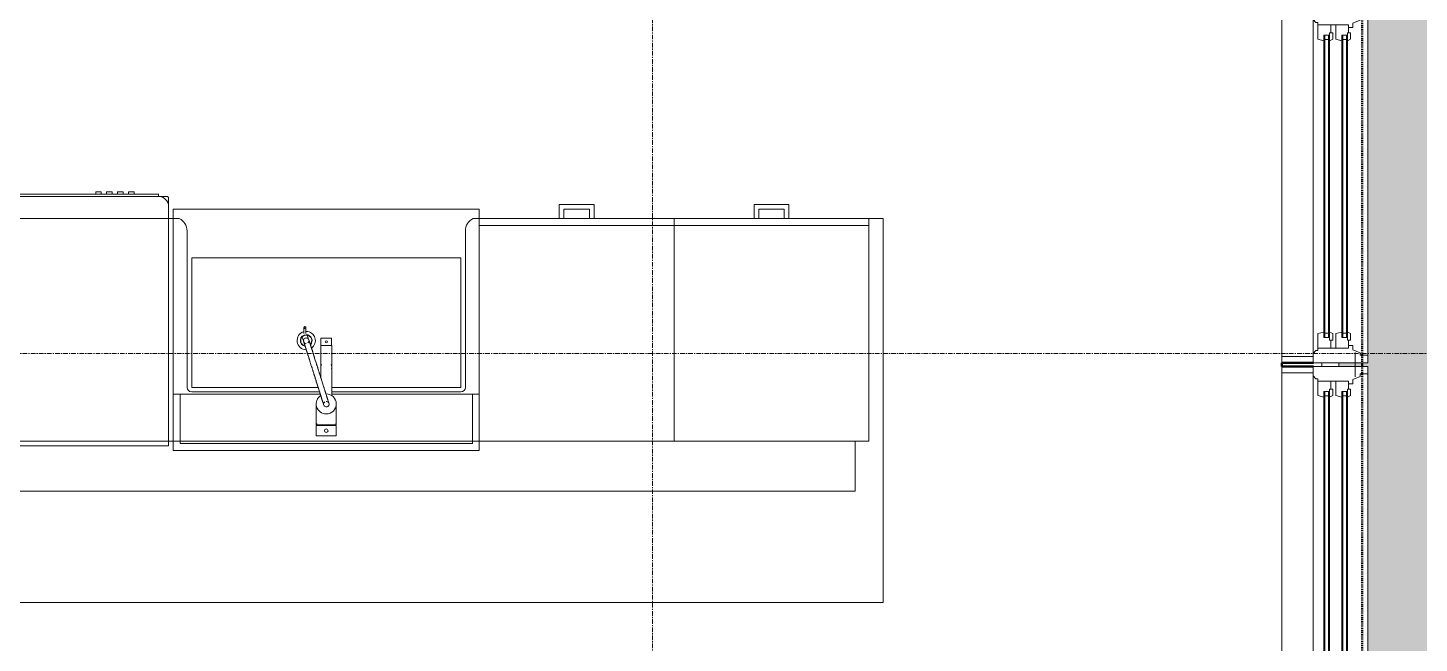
# Model space of a CAD drawing. Header units: inches. Extents: x -4235 to -464, y 9706 to 12425.
# Drawn here: x -2240.6 to -2090.7, y 10136 to 10202.3 of the extents above; entities that cross this region are included whole.
import ezdxf

# ---------------------------------------------------------------- set-up
doc = ezdxf.new("R2010")
doc.units = ezdxf.units.IN
doc.header["$MEASUREMENT"] = 0
doc.linetypes.add('Dash 1_16_', pattern=[0.125, 0.0625, -0.0625])
doc.linetypes.add('Grid Line 1_2_', pattern=[0.875, 0.5, -0.125, 0.125, -0.125])
for name, color, linetype, lineweight in [('0-1', 7, 'Continuous', 5), ('0-2', 10, 'Continuous', 9), ('A-FLOR-PATT-1', 9, 'Continuous', 9), ('A-GLAZ-1', 151, 'Continuous', 9), ('A-GLAZ-2', 151, 'Continuous', 20), ('A-WALL-3', 10, 'Continuous', 9), ('A-WALL-4', 254, 'Continuous', 9), ('A-WALL-5', 7, 'Continuous', 9), ('A-WALL-6', 113, 'Continuous', 9), ('A-WALL-7', 113, 'Continuous', 50), ('C-PROP-LINE-1', 91, 'Dash 1_16_', 50), ('P-SANR-FIXT-1', 7, 'Continuous', 9), ('P-SANR-FIXT-2', 254, 'Continuous', 9), ('Q-CASE-1', 254, 'Continuous', 9), ('Q-CASE-2', 7, 'Continuous', 9), ('Q-CASE-3', 10, 'Continuous', 9), ('Q-SPCQ-1', 7, 'Continuous', 9), ('Q-SPCQ-2', 10, 'Continuous', 9), ('Q-SPCQ-3', 254, 'Continuous', 9), ('S-GRID-1', 1, 'Grid Line 1_2_', 9)]:
    doc.layers.add(name, color=color, linetype=linetype, lineweight=lineweight)

# ---------------------------------------------------------------- blocks, each defined once
blk = doc.blocks.new('Dishwasher_15404 - 34_ counter-V62-BACKGROUND - 1ST FLOOR')
at = {"layer": 'Q-SPCQ-1'}
for p, q in [((26.68, 0), (24.5, 0)), ((26.87, -22.93), (26.87, -0.2)), ((27.12, -1.09), (26.87, -1.09)), ((27.12, -1.09), (27.12, -22.91)), ((27.37, -4.82), (27.12, -4.82)), ((27.37, -4.82), (27.37, -5.81)), ((27.37, -5.81), (27.37, -6.79)), ((27.12, -6.79), (27.37, -6.79)), ((27.37, -16.15), (27.12, -16.15)), ((27.37, -16.15), (27.37, -16.74)), ((27.12, -16.74), (27.37, -16.74)), ((27.37, -17.33), (27.12, -17.33)), ((27.12, -17.92), (27.37, -17.92)), ((27.37, -17.33), (27.37, -17.92)), ((27.37, -18.51), (27.12, -18.51)), ((27.12, -19.1), (27.37, -19.1)), ((27.37, -18.51), (27.37, -19.1)), ((27.37, -19.69), (27.12, -19.69)), ((27.12, -20.28), (27.37, -20.28)), ((27.37, -19.69), (27.37, -20.28)), ((27.12, -22.91), (26.87, -22.91)), ((26.87, -23.8), (26.87, -22.93)), ((24.5, -24), (25.8, -24)), ((25.8, -24), (26.68, -24))]:
    blk.add_line(p, q, dxfattribs=at)
for centre, radius, start, end in [((26.68, -0.2), 0.197, 360, 90), ((26.68, -0.2), 0.197, 15, 90), ((25.8, -22.93), 1.07, 270, 0), ((26.68, -23.8), 0.197, 270, 0)]:
    blk.add_arc(centre, radius, start, end, dxfattribs=at)
at = {"layer": 'Q-SPCQ-2'}
for p, q in [((0.5, 0), (0, 0)), ((0, 0), (0, -24)), ((0, -24), (0.5, -24))]:
    blk.add_line(p, q, dxfattribs=at)
at = {"layer": 'Q-SPCQ-3'}
for p, q in [((24.5, 0), (0.5, 0)), ((0.5, -24), (24.5, -24))]:
    blk.add_line(p, q, dxfattribs=at)
blk = doc.blocks.new('Vanity Cabinet-Double Door - 33_-V46-BACKGROUND - 1ST FLOOR')
at = {"layer": 'Q-CASE-1'}
for p, q in [((-15.76, 6.05), (-15.76, 1)), ((-15.76, 6.05), (-15.76, 1)), ((-15.01, 6.01), (-15.01, 1)), ((16.49, 1), (16.49, 6.05)), ((17.24, 1), (17.24, 6.03)), ((17.24, 1), (17.24, 6.03))]:
    blk.add_line(p, q, dxfattribs=at)
at = {"layer": 'Q-CASE-3'}
for p, q in [((-15.76, 1), (-15.76, 0)), ((-15.76, 1), (-15.76, 0)), ((-15.01, 1), (-15.01, 0.75)), ((-15.01, 0.75), (16.49, 0.75)), ((16.49, 0.75), (16.49, 1)), ((17.24, 0), (17.24, 1)), ((17.24, 0), (17.24, 1)), ((-15.76, 0), (17.24, 0)), ((-15.76, 0), (17.24, 0))]:
    blk.add_line(p, q, dxfattribs=at)
blk = doc.blocks.new('Base Cabinet 3 Drawer 230 - Base Cabinet 3 Drawer 230 21_-V63-BACKGROUND - 1ST FLOOR')
at = {"layer": 'Q-CASE-1'}
for p, q in [((-9.76, -23.25), (-9.76, 0)), ((-9.76, 0), (2.1, 0)), ((2.13, 0), (11.24, 0)), ((11.24, 0), (11.24, -23.25)), ((-9.76, -23.25), (-9.76, -24)), ((11.24, -23.25), (-9.76, -23.25)), ((11.24, -24), (11.24, -23.25)), ((-9.76, -24), (11.24, -24)), ((-1.14, -24), (-0.64, -24)), ((2.61, -24), (2.11, -24))]:
    blk.add_line(p, q, dxfattribs=at)
at = {"layer": 'Q-CASE-2'}
for p, q in [((-1.14, -24), (-1.14, -25.5)), ((-0.64, -25), (-0.64, -24)), ((2.11, -25), (-0.64, -25)), ((2.11, -24), (2.11, -25)), ((2.61, -25.5), (2.61, -24)), ((-1.14, -25.5), (2.61, -25.5))]:
    blk.add_line(p, q, dxfattribs=at)
at = {"layer": 'Q-CASE-3'}
for p, q in [((-1.14, -24), (-0.64, -24)), ((-1.14, -24), (-0.64, -24)), ((2.61, -24), (2.13, -24)), ((2.61, -24), (2.13, -24))]:
    blk.add_line(p, q, dxfattribs=at)
blk = doc.blocks.new('Base Cabinet 3 Drawer 230 - Base Cabinet 3 Drawer 230 21_-V48-BACKGROUND - 1ST FLOOR')
at = {"layer": 'Q-CASE-1'}
for p, q in [((-9.76, -23.25), (-9.76, 0)), ((-9.76, 0), (11.24, 0)), ((11.24, 0), (11.24, -23.25)), ((-9.76, -23.25), (-9.76, -24)), ((11.24, -23.25), (-9.76, -23.25)), ((11.24, -24), (11.24, -23.25)), ((-9.76, -24), (11.24, -24)), ((-1.14, -24), (-0.64, -24)), ((2.61, -24), (2.11, -24))]:
    blk.add_line(p, q, dxfattribs=at)
at = {"layer": 'Q-CASE-2'}
for p, q in [((-1.14, -24), (-1.14, -25.5)), ((-0.64, -25), (-0.64, -24)), ((2.11, -25), (-0.64, -25)), ((2.11, -24), (2.11, -25)), ((2.61, -25.5), (2.61, -24)), ((-1.14, -25.5), (2.61, -25.5))]:
    blk.add_line(p, q, dxfattribs=at)
at = {"layer": 'Q-CASE-3'}
for p, q in [((-1.14, -24), (-0.64, -24)), ((-1.14, -24), (-0.64, -24)), ((2.61, -24), (2.11, -24)), ((2.61, -24), (2.11, -24))]:
    blk.add_line(p, q, dxfattribs=at)
blk = doc.blocks.new('kitchen_faucet_14143 - kitchen_faucet_14143-V64-BACKGROUND - 1ST FLOOR')
at = {"layer": 'P-SANR-FIXT-1'}
for p, q in [((-6.3, 0.57), (-7.09, 0.57)), ((-7.09, -0.57), (-7.09, 0.57)), ((-0.9, 0.59), (-6.3, 0.59)), ((-6.3, 0.51), (-6.3, 0.59)), ((-6.3, 0.42), (-6.3, 0.5)), ((-6.3, 0.3), (-6.3, 0.4)), ((-6.3, 0.29), (-6.3, 0.15)), ((-6.3, 0.15), (-6.3, 0.29)), ((-6.3, 0.15), (-6.3, -0.15)), ((-6.3, -0.15), (-6.3, 0.15)), ((-3.97, 0.59), (-4.89, 0.59)), ((2.26, 1.08), (0, 1.08)), ((2.34, 1.02), (2.1, 1.02)), ((2.26, 1.08), (2.26, -1.08)), ((3.44, 1.08), (2.34, 1.08)), ((2.34, -1.08), (2.34, 1.08)), ((3.44, 1.08), (3.44, -1.08)), ((-7.09, -0.57), (-6.3, -0.57)), ((-6.3, -0.15), (-6.3, -0.29)), ((-6.3, -0.29), (-6.3, -0.15)), ((-6.3, -0.4), (-6.3, -0.3)), ((-6.3, -0.5), (-6.3, -0.42)), ((-6.3, -0.59), (-6.3, -0.57)), ((-6.3, -0.59), (-2.83, -0.59)), ((-4.89, -0.59), (-3.97, -0.59)), ((-0.94, -0.59), (-0.9, -0.59)), ((0, -1.08), (2.26, -1.08)), ((2.1, -1.02), (2.34, -1.02)), ((2.34, -1.08), (3.44, -1.08)), ((-7.58, -2.2), (-8.24, -2.2)), ((-8.24, -2.4), (-7.58, -2.4)), ((-7.41, -2.04), (-6.99, -1.91)), ((-6.81, -2.46), (-7.23, -2.59)), ((-6.83, -2.43), (-6.81, -2.46))]:
    blk.add_line(p, q, dxfattribs=at)
at = {"layer": 'P-SANR-FIXT-1', "flags": 128}
for points in [[(-0.06, 0.29), (-0.07, 0.29), (-0.07, 0.29), (-0.07, 0.29), (-0.07, 0.29), (-0.07, 0.29), (-0.08, 0.28), (-0.08, 0.28), (-0.09, 0.28), (-0.1, 0.28), (-0.1, 0.28), (-0.11, 0.27), (-0.26, 0.23), (-0.28, 0.22), (-0.3, 0.22), (-0.46, 0.16), (-0.49, 0.16), (-0.51, 0.15), (-0.54, 0.14), (-0.57, 0.13), (-0.6, 0.12), (-0.63, 0.11), (-0.66, 0.1), (-0.69, 0.09), (-0.72, 0.08), (-0.75, 0.07), (-0.78, 0.06), (-0.82, 0.05), (-0.85, 0.04), (-0.89, 0.03), (-0.92, 0.02), (-0.96, 0.01), (-1, 0), (-1.04, -0.02), (-1.07, -0.03), (-1.11, -0.04), (-1.15, -0.05), (-1.2, -0.07), (-1.24, -0.08), (-1.28, -0.09), (-1.32, -0.11), (-1.37, -0.12), (-1.41, -0.14), (-1.46, -0.15), (-1.5, -0.16), (-1.55, -0.18), (-1.6, -0.19), (-1.65, -0.21), (-1.69, -0.23), (-1.74, -0.24), (-1.79, -0.26), (-2.49, -0.48), (-2.55, -0.5), (-2.61, -0.51), (-2.67, -0.53), (-2.72, -0.55), (-2.78, -0.57), (-2.84, -0.59), (-2.9, -0.61), (-2.96, -0.62), (-3.02, -0.64), (-3.08, -0.66), (-3.14, -0.68), (-3.19, -0.7), (-3.25, -0.72), (-3.31, -0.74), (-3.37, -0.76), (-3.43, -0.77), (-3.49, -0.79), (-3.55, -0.81), (-3.61, -0.83), (-3.67, -0.85), (-3.73, -0.87), (-3.79, -0.89), (-3.85, -0.91), (-3.91, -0.92), (-3.97, -0.94), (-4.03, -0.96), (-4.09, -0.98), (-4.15, -1), (-4.21, -1.02), (-4.26, -1.04), (-4.32, -1.05), (-4.94, -1.25), (-4.99, -1.27), (-5.04, -1.28), (-5.09, -1.3), (-5.15, -1.31), (-5.2, -1.33), (-5.44, -1.41), (-5.48, -1.42), (-5.53, -1.43), (-5.57, -1.45), (-5.62, -1.46), (-5.66, -1.48), (-5.7, -1.49), (-5.75, -1.5), (-5.79, -1.52), (-5.83, -1.53), (-5.87, -1.54), (-5.91, -1.56), (-5.95, -1.57), (-5.99, -1.58), (-6.02, -1.59), (-6.06, -1.6), (-6.1, -1.61), (-6.13, -1.63), (-6.17, -1.64), (-6.2, -1.65), (-6.23, -1.66), (-6.26, -1.67), (-6.3, -1.68), (-6.33, -1.69), (-6.36, -1.7), (-6.38, -1.71), (-6.41, -1.71), (-6.44, -1.72), (-6.47, -1.73), (-6.49, -1.74), (-6.52, -1.75), (-6.54, -1.76), (-6.57, -1.76), (-6.59, -1.77)], [(0.27, 0.18), (0.21, 0.23), (0.15, 0.28), (0.08, 0.3), (0, 0.3), (-0.08, 0.28), (-0.15, 0.25), (-0.2, 0.2), (-0.24, 0.13), (-0.27, 0.06), (-0.27, -0.02)], [(-0.22, -0.16), (-0.17, -0.22), (-0.1, -0.26), (-0.03, -0.28), (0.05, -0.29), (0.13, -0.27), (0.19, -0.23), (0.25, -0.18), (0.29, -0.12), (0.31, -0.04), (0.32, 0.03), (0.3, 0.11), (0.27, 0.18)], [(0.11, -0.27), (0.11, -0.27), (0.11, -0.27), (0.11, -0.28), (0.11, -0.28), (0.1, -0.28), (0.1, -0.28), (0.09, -0.28), (0.09, -0.28), (0.08, -0.28), (0.07, -0.29), (0.06, -0.29), (-0.08, -0.34), (-0.1, -0.34), (-0.12, -0.35), (-0.14, -0.35), (-0.16, -0.36), (-0.18, -0.37), (-0.2, -0.37), (-0.23, -0.38), (-0.25, -0.39), (-0.27, -0.4), (-0.3, -0.4), (-0.32, -0.41), (-0.35, -0.42), (-0.38, -0.43), (-0.41, -0.44), (-0.44, -0.45), (-0.46, -0.46), (-0.5, -0.47), (-0.53, -0.48), (-0.56, -0.49), (-0.59, -0.5), (-0.62, -0.51), (-0.66, -0.52), (-0.69, -0.53), (-0.73, -0.54), (-0.77, -0.55), (-0.8, -0.56), (-0.84, -0.58), (-0.88, -0.59), (-0.92, -0.6), (-0.96, -0.61), (-1, -0.63), (-1.04, -0.64), (-1.08, -0.65), (-1.13, -0.67), (-1.17, -0.68), (-1.22, -0.69), (-1.26, -0.71), (-1.31, -0.72), (-1.35, -0.74), (-1.4, -0.75), (-1.45, -0.77), (-1.5, -0.78), (-1.54, -0.8), (-1.59, -0.81), (-1.64, -0.83), (-1.69, -0.84), (-1.75, -0.86), (-1.8, -0.88), (-1.85, -0.89), (-1.9, -0.91), (-1.96, -0.93), (-2.01, -0.94), (-2.06, -0.96), (-2.12, -0.98), (-2.18, -1), (-2.23, -1.01), (-2.29, -1.03), (-2.34, -1.05), (-2.4, -1.07), (-2.46, -1.09), (-2.52, -1.1), (-2.57, -1.12), (-2.63, -1.14), (-2.69, -1.16), (-2.75, -1.18), (-2.81, -1.2), (-2.87, -1.21), (-2.93, -1.23), (-2.99, -1.25), (-3.05, -1.27), (-3.1, -1.29), (-3.16, -1.31), (-3.22, -1.33), (-3.28, -1.35), (-3.34, -1.37), (-3.4, -1.38), (-3.46, -1.4), (-3.52, -1.42), (-3.58, -1.44), (-3.64, -1.46), (-3.7, -1.48), (-3.76, -1.5), (-3.82, -1.52), (-3.88, -1.53), (-3.94, -1.55), (-4, -1.57), (-4.05, -1.59), (-4.11, -1.61), (-4.74, -1.8), (-4.79, -1.82), (-4.84, -1.84), (-4.89, -1.85), (-4.94, -1.87), (-4.99, -1.89), (-5.22, -1.96), (-5.27, -1.97), (-5.32, -1.99), (-5.36, -2), (-5.41, -2.02), (-5.45, -2.03), (-5.49, -2.04), (-5.54, -2.06), (-5.58, -2.07), (-5.62, -2.08), (-5.66, -2.1), (-5.7, -2.11), (-5.74, -2.12), (-5.78, -2.13), (-5.82, -2.15), (-5.85, -2.16), (-5.89, -2.17), (-5.93, -2.18), (-5.96, -2.19), (-6, -2.2), (-6.03, -2.21), (-6.06, -2.22), (-6.09, -2.23), (-6.13, -2.24), (-6.16, -2.25), (-6.19, -2.26), (-6.21, -2.27), (-6.24, -2.28), (-6.27, -2.29), (-6.3, -2.3), (-6.32, -2.3), (-6.35, -2.31), (-6.37, -2.32), (-6.39, -2.33), (-6.42, -2.33), (-6.44, -2.34), (-6.46, -2.35), (-6.48, -2.35), (-6.5, -2.36), (-6.52, -2.37), (-6.54, -2.37), (-6.55, -2.38), (-6.57, -2.38), (-6.59, -2.39), (-6.6, -2.39), (-6.61, -2.4), (-6.63, -2.4), (-6.64, -2.41), (-6.65, -2.41), (-6.66, -2.41), (-6.67, -2.42), (-6.68, -2.42), (-6.69, -2.42), (-6.7, -2.42), (-6.7, -2.43), (-6.71, -2.43), (-6.72, -2.43), (-6.72, -2.43), (-6.72, -2.43), (-6.73, -2.43), (-6.73, -2.43), (-6.73, -2.43), (-6.73, -2.43)], [(-6.59, -1.97), (-6.61, -1.94), (-6.67, -1.9), (-6.74, -1.87), (-6.82, -1.86), (-6.9, -1.87), (-6.97, -1.9), (-7.03, -1.94), (-7.08, -2), (-7.1, -2.08), (-7.11, -2.15)], [(-7.11, -2.15), (-7.1, -2.23), (-7.08, -2.3), (-7.03, -2.36), (-6.97, -2.41), (-6.9, -2.44), (-6.82, -2.45), (-6.74, -2.44), (-6.67, -2.41), (-6.61, -2.36), (-6.56, -2.3), (-6.53, -2.23), (-6.52, -2.15)], [(-6.59, -1.77), (-6.61, -1.78), (-6.63, -1.78), (-6.65, -1.79), (-6.67, -1.8), (-6.69, -1.8), (-6.71, -1.81), (-6.73, -1.81), (-6.74, -1.82), (-6.76, -1.82), (-6.77, -1.83), (-6.79, -1.83), (-6.8, -1.84), (-6.81, -1.84), (-6.83, -1.84), (-6.84, -1.85), (-6.85, -1.85), (-6.86, -1.85), (-6.87, -1.86), (-6.87, -1.86), (-6.88, -1.86), (-6.89, -1.86), (-6.89, -1.87), (-6.9, -1.87), (-6.9, -1.87), (-6.9, -1.87), (-6.91, -1.87), (-6.91, -1.87), (-6.91, -1.87)]]:
    blk.add_lwpolyline(points, dxfattribs=at)
at = {"layer": 'P-SANR-FIXT-1'}
for centre, radius, start, end in [((-6.69, 0), 0.118, 0, 180), ((0, 0), 1.08, 360, 180), ((2.88, 0), 0.197, 0, 180), ((-6.83, -2.16), 0.984, 34.6289, 180), ((-6.69, 0), 0.118, 180, 360), ((0, 0), 1.08, 180, 182.3811), ((0, 0), 1.08, 212.5288, 360), ((2.88, 0), 0.197, 180, 0), ((-6.83, -2.16), 0.984, 180, 183.6246), ((-6.83, -2.16), 0.984, 195, 360), ((-6.83, -2.16), 0.63, 45, 180), ((-6.83, -2.16), 0.63, 180, 349.6916), ((-6.83, -2.16), 0.591, 168.6397, 180), ((-6.83, -2.16), 0.591, 180, 227.1165), ((-6.83, -2.16), 0.591, 47.2269, 168.6397), ((-6.83, -2.16), 0.591, 227.1165, 345.2352)]:
    blk.add_arc(centre, radius, start, end, dxfattribs=at)
for centre, major_axis, ratio, start_param, end_param in [((-3.97, 0), (0, 0.591), 0.906308, 6.021386, 6.806784), ((-3.97, 0), (0, 0.591), 0.906308, 2.617994, 3.403392), ((-8.24, -2.3), (0, 0.0984), 0.984808, 4.712389, 7.853982), ((-8.24, -2.3), (0, 0.0984), 0.984808, 1.570796, 4.712389)]:
    blk.add_ellipse(centre, major_axis=major_axis, ratio=ratio, start_param=start_param, end_param=end_param, dxfattribs=at)
blk = doc.blocks.new('CTR - 1st Phase - Unit Layouts_rvt-1-BACKGROUND - 1ST FLOOR')
at = {"layer": 'A-WALL-3'}
for p, q in [((-2224.97, 10157.75), (-2225.47, 10157.75)), ((-2182.87, 10157.75), (-2191.97, 10157.75)), ((-2151.45, 10157.75), (-2182.83, 10157.75)), ((-2151.45, 10157.75), (-2151.45, 10152.37)), ((-2302.45, 10152.37), (-2151.45, 10152.37))]:
    blk.add_line(p, q, dxfattribs=at)
at = {"layer": 'A-WALL-4'}
for p, q in [((-2305.47, 10181.75), (-2224.32, 10181.75)), ((-2223.47, 10180.4), (-2223.47, 10163.55)), ((-2193.47, 10163.55), (-2193.47, 10180.4)), ((-2192.63, 10181.75), (-2148.45, 10181.75)), ((-2148.45, 10181.75), (-2148.45, 10140.37)), ((-2222.97, 10163.05), (-2209.18, 10163.05)), ((-2207.89, 10163.05), (-2193.97, 10163.05)), ((-2302.45, 10157.75), (-2182.87, 10157.75)), ((-2182.83, 10157.75), (-2151.45, 10157.75)), ((-2151.45, 10152.37), (-2151.45, 10157.75)), ((-2151.45, 10152.37), (-2302.45, 10152.37)), ((-2148.45, 10140.37), (-2305.47, 10140.37))]:
    blk.add_line(p, q, dxfattribs=at)
for centre, radius, start, end in [((-2224.97, 10180.4), 1.5, 0, 63.9089), ((-2191.97, 10180.4), 1.5, 116.0911, 180), ((-2222.97, 10163.55), 0.5, 180, 270), ((-2193.97, 10163.55), 0.5, 270, 0)]:
    blk.add_arc(centre, radius, start, end, dxfattribs=at)
at = {"layer": 'A-WALL-5'}
for p, q in [((-2224.32, 10181.75), (-2305.47, 10181.75)), ((-2223.47, 10163.55), (-2223.47, 10180.4)), ((-2193.47, 10180.4), (-2193.47, 10163.55)), ((-2148.45, 10181.75), (-2192.63, 10181.75)), ((-2148.45, 10140.37), (-2148.45, 10181.75)), ((-2209.18, 10163.05), (-2222.97, 10163.05)), ((-2193.97, 10163.05), (-2207.89, 10163.05)), ((-2305.47, 10140.37), (-2148.45, 10140.37))]:
    blk.add_line(p, q, dxfattribs=at)
for centre, radius, start, end in [((-2224.97, 10180.4), 1.5, 0, 63.9089), ((-2191.97, 10180.4), 1.5, 116.0911, 180), ((-2222.97, 10163.55), 0.5, 180, 270), ((-2193.97, 10163.55), 0.5, 270, 0)]:
    blk.add_arc(centre, radius, start, end, dxfattribs=at)
at = {"layer": 'P-SANR-FIXT-1'}
for p, q in [((-2191.97, 10182.76), (-2224.97, 10182.76)), ((-2224.97, 10182.76), (-2224.97, 10181.75)), ((-2191.97, 10181.75), (-2191.97, 10182.76)), ((-2222.97, 10163.55), (-2222.97, 10177.51)), ((-2222.97, 10177.51), (-2193.97, 10177.51)), ((-2193.97, 10177.51), (-2193.97, 10163.55)), ((-2209.34, 10163.55), (-2222.97, 10163.55)), ((-2193.97, 10163.55), (-2207.89, 10163.55))]:
    blk.add_line(p, q, dxfattribs=at)
at = {"layer": 'P-SANR-FIXT-2'}
for p, q in [((-2224.97, 10181.75), (-2224.97, 10163.15)), ((-2191.97, 10162.8), (-2191.97, 10181.75)), ((-2224.97, 10163.13), (-2224.97, 10162.8)), ((-2224.97, 10162.8), (-2209.1, 10162.8)), ((-2207.89, 10162.8), (-2192.01, 10162.8))]:
    blk.add_line(p, q, dxfattribs=at)
at = {"layer": '0-2'}
for name, p, rotation in [('Dishwasher_15404 - 34_ counter-V62-BACKGROUND - 1ST FLOOR', (-2249.47, 10157.25), 90.00000000010067), ('Base Cabinet 3 Drawer 230 - Base Cabinet 3 Drawer 230 21_-V63-BACKGROUND - 1ST FLOOR', (-2180.74, 10157.75), 180), ('Base Cabinet 3 Drawer 230 - Base Cabinet 3 Drawer 230 21_-V48-BACKGROUND - 1ST FLOOR', (-2159.74, 10157.75), 180), ('kitchen_faucet_14143 - kitchen_faucet_14143-V64-BACKGROUND - 1ST FLOOR', (-2208.47, 10161.76), 270.0000000000063)]:
    blk.add_blockref(name, p, dxfattribs=dict(at, rotation=rotation))
blk.add_blockref('Vanity Cabinet-Double Door - 33_-V46-BACKGROUND - 1ST FLOOR', (-2209.21, 10156.75), dxfattribs=at)
blk = doc.blocks.new('Window-Double_Hung-Andersen-400_Series-Tilt_Wash - DOUBLE HUNG - COTTAGE - 1ST FLOOR-2889437-BACKGROUND - 1ST FLOOR')
at = {"layer": 'A-GLAZ-1'}
for p, q in [((-18.95, 4.31), (18.95, 4.31)), ((-18.95, 0.94), (-18.95, 4.31)), ((-18.32, 0.94), (-18.32, 4.31)), ((18.32, 0.94), (18.32, 4.31)), ((18.95, 4.31), (18.95, 0.94)), ((18.95, 0.94), (-18.95, 0.94)), ((-16.29, -0.31), (-15.7, -0.31)), ((-16.29, -0.69), (-15.7, -0.69)), ((-15.82, -0.69), (-15.82, -0.31)), ((-15.7, -0.19), (15.7, -0.19)), ((-15.7, -0.31), (15.7, -0.31)), ((-15.7, -0.69), (15.7, -0.69)), ((-15.7, -0.81), (15.7, -0.81)), ((16.29, -0.31), (15.7, -0.31)), ((16.29, -0.69), (15.7, -0.69)), ((15.82, -0.69), (15.82, -0.31)), ((-16.29, -2.25), (-15.7, -2.25)), ((-16.29, -2.63), (-15.7, -2.63)), ((-15.82, -2.63), (-15.82, -2.25)), ((-15.7, -2.13), (15.7, -2.13)), ((-15.7, -2.25), (15.7, -2.25)), ((-15.7, -2.63), (15.7, -2.63)), ((-15.7, -2.75), (15.7, -2.75)), ((16.29, -2.25), (15.7, -2.25)), ((16.29, -2.63), (15.7, -2.63)), ((15.82, -2.63), (15.82, -2.25))]:
    blk.add_line(p, q, dxfattribs=at)
at = {"layer": 'A-GLAZ-2'}
for p, q in [((-19.01, 0.94), (19.01, 0.94)), ((-19.01, -4.94), (-19.01, 0.94)), ((-17.67, 0.66), (-18, 0.94)), ((-17.67, 0.66), (-17.67, 0.44)), ((-17.67, 0.44), (-15.86, 0.44)), ((-17.42, -2.87), (-17.42, 0.44)), ((-15.86, 0.44), (-15.7, -0.19)), ((15.86, 0.44), (15.7, -0.19)), ((17.67, 0.44), (15.86, 0.44)), ((17.42, -2.87), (17.42, 0.44)), ((17.67, 0.66), (18, 0.94)), ((17.67, 0.66), (17.67, 0.44)), ((19.01, 0.94), (19.01, -4.94)), ((-17.42, -0.94), (-16.57, -0.94)), ((-16.57, -0.81), (-16.57, -1.16)), ((-15.7, -0.81), (-16.57, -0.81)), ((-15.86, -1.16), (-16.57, -1.16)), ((-16.29, -0.81), (-16.29, -0.19)), ((-15.7, -0.19), (-16.29, -0.19)), ((-15.86, -1.16), (-15.7, -0.81)), ((15.7, -0.19), (16.29, -0.19)), ((15.86, -1.16), (15.7, -0.81)), ((15.7, -0.81), (16.57, -0.81)), ((15.86, -1.16), (16.57, -1.16)), ((16.29, -0.81), (16.29, -0.19)), ((16.57, -0.81), (16.57, -1.16)), ((17.42, -0.94), (16.57, -0.94)), ((-17.42, -1.5), (-15.86, -1.5)), ((-17.42, -2.87), (-16.57, -2.87)), ((-17.14, -3.31), (-17.14, -2.87)), ((-16.57, -2.75), (-16.57, -3.09)), ((-15.7, -2.75), (-16.57, -2.75)), ((-16.29, -2.75), (-16.29, -2.13)), ((-15.7, -2.13), (-16.29, -2.13)), ((-15.86, -1.5), (-15.7, -2.13)), ((-15.86, -3.09), (-15.7, -2.75)), ((15.86, -1.5), (15.7, -2.13)), ((15.7, -2.13), (16.29, -2.13)), ((15.86, -3.09), (15.7, -2.75)), ((15.7, -2.75), (16.57, -2.75)), ((17.42, -1.5), (15.86, -1.5)), ((16.29, -2.75), (16.29, -2.13)), ((16.57, -2.75), (16.57, -3.09)), ((17.42, -2.87), (16.57, -2.87)), ((17.14, -3.31), (17.14, -2.87)), ((-19.01, -3.56), (-20.51, -3.56)), ((-18.2, -4.13), (-17.92, -4.13)), ((-18.2, -4.94), (-18.2, -4.13)), ((-17.92, -4.13), (-17.61, -3.31)), ((-17.61, -3.31), (-17.14, -3.31)), ((-15.86, -3.09), (-16.57, -3.09)), ((15.86, -3.09), (16.57, -3.09)), ((17.61, -3.31), (17.14, -3.31)), ((17.92, -4.13), (17.61, -3.31)), ((18.2, -4.13), (17.92, -4.13)), ((18.2, -4.94), (18.2, -4.13)), ((19.01, -3.56), (20.51, -3.56)), ((19.01, -4.94), (-19.01, -4.94))]:
    blk.add_line(p, q, dxfattribs=at)
blk = doc.blocks.new('Family - ___-2835903-BACKGROUND - 1ST FLOOR')
at = {"layer": 'C-PROP-LINE-1'}
blk.add_line((-2096.82, 10009.09), (-2096.82, 10822.49), dxfattribs=at)

msp = doc.modelspace()

# ---------------------------------------------------------------- hatches: boundary and pattern name
at = {"layer": 'A-FLOR-PATT-1'}
h = msp.add_hatch(dxfattribs=at)
h.set_pattern_fill('FP_5', color=256, style=0, pattern_type=2)
h.set_pattern_definition([(0, (0, 0), (15.36, 3.84), [1.267, -10.253, 1.267, -10.253, -61.44]), (0, (0, 0), (15.36, 3.84), [-23.04, 1.267, -21.773, 1.267, -10.253, -26.88]), (0, (0, 0), (15.36, 3.84), [-57.6, 1.267, -6.413, 1.267, -17.933]), (120, (5.76, 1.92), (-11.0055376, 11.3821502), [1.267, -10.253, 1.267, -10.253, -61.44]), (120, (5.76, 1.92), (-11.0055376, 11.3821502), [-23.04, 1.267, -21.773, 1.267, -10.253, -26.88]), (120, (5.76, 1.92), (-11.0055376, 11.3821502), [-57.6, 1.267, -6.413, 1.267, -17.933]), (240, (7.68, 9.6), (-4.3544624, -15.2221502), [1.267, -10.253, 1.267, -10.253, -61.44]), (240, (7.68, 9.6), (-4.3544624, -15.2221502), [-23.04, 1.267, -21.773, 1.267, -10.253, -26.88]), (240, (7.68, 9.6), (-4.3544624, -15.2221502), [-57.6, 1.267, -6.413, 1.267, -17.933])])
h.paths.add_polyline_path([(-2097.47, 10011.59), (-1940.32, 10011.59), (-1940.32, 10819.99), (-2099.32, 10819.99), (-2099.32, 10780.21), (-2096.2, 10780.21), (-2096.2, 10742.19), (-2099.32, 10742.19), (-2099.32, 10703.41), (-2096.2, 10703.41), (-2096.2, 10665.39), (-2099.32, 10665.39), (-2099.32, 10665.01), (-2096.2, 10665.01), (-2096.2, 10626.99), (-2099.32, 10626.99), (-2099.32, 10570.86), (-2096.82, 10570.86), (-2096.82, 10571.43), (-2095.82, 10571.43), (-2095.82, 10542.43), (-2096.82, 10542.43), (-2096.82, 10542.99), (-2099.32, 10542.99), (-2099.32, 10511.41), (-2096.2, 10511.41), (-2096.2, 10473.39), (-2099.32, 10473.39), (-2099.32, 10396.21), (-2096.2, 10396.21), (-2096.2, 10358.19), (-2099.32, 10358.19), (-2099.32, 10357.81), (-2096.2, 10357.81), (-2096.2, 10319.79), (-2099.32, 10319.79), (-2099.32, 10289.59), (-2096.82, 10289.59), (-2096.82, 10290.15), (-2095.82, 10290.15), (-2095.82, 10261.15), (-2096.82, 10261.15), (-2096.82, 10261.71), (-2099.32, 10261.71), (-2099.32, 10204.21), (-2096.2, 10204.21), (-2096.2, 10166.19), (-2099.32, 10166.19), (-2099.32, 10165.81), (-2096.2, 10165.81), (-2096.2, 10127.79), (-2099.32, 10127.79), (-2099.32, 10127.41), (-2096.2, 10127.41), (-2096.2, 10089.39), (-2099.32, 10089.39), (-2099.32, 10011.59), (-2097.57, 10011.59)], flags=0)

# ---------------------------------------------------------------- linework, layer by layer
at = {"layer": 'A-WALL-6'}
for p, q in [((-2105.45, 10166.19), (-2105.45, 10166.25)), ((-2105.45, 10165.75), (-2105.45, 10165.81)), ((-2101.14, 10165.81), (-2101.14, 10166.19)), ((-2099.32, 10166.19), (-2099.32, 10165.81))]:
    msp.add_line(p, q, dxfattribs=at)
at = {"layer": 'A-WALL-7'}
for p, q in [((-2102.07, 10166.19), (-2105.45, 10166.19)), ((-2105.45, 10166.19), (-2105.45, 10165.81)), ((-2105.45, 10165.81), (-2102.07, 10165.81)), ((-2096.82, 10165.81), (-2096.82, 10166.19))]:
    msp.add_line(p, q, dxfattribs=at)
at = {"layer": 'S-GRID-1'}
for p, q in [((-2173.32, 9836.18), (-2173.32, 12375.68)), ((-464.45, 10167.19), (-4185.7, 10167.19))]:
    msp.add_line(p, q, dxfattribs=at)

# ---------------------------------------------------------------- block references
at = {"layer": '0-1'}
msp.add_blockref('CTR - 1st Phase - Unit Layouts_rvt-1-BACKGROUND - 1ST FLOOR', (0, 0), dxfattribs=at)
at = {"layer": 'A-GLAZ-1', "rotation": 89.99999999999882}
for p in [(-2101.14, 10185.2), (-2101.14, 10146.8)]:
    msp.add_blockref('Window-Double_Hung-Andersen-400_Series-Tilt_Wash - DOUBLE HUNG - COTTAGE - 1ST FLOOR-2889437-BACKGROUND - 1ST FLOOR', p, dxfattribs=at)
at = {"layer": 'C-PROP-LINE-1'}
msp.add_blockref('Family - ___-2835903-BACKGROUND - 1ST FLOOR', (0, 0), dxfattribs=at)

doc.saveas('drawing.dxf')
